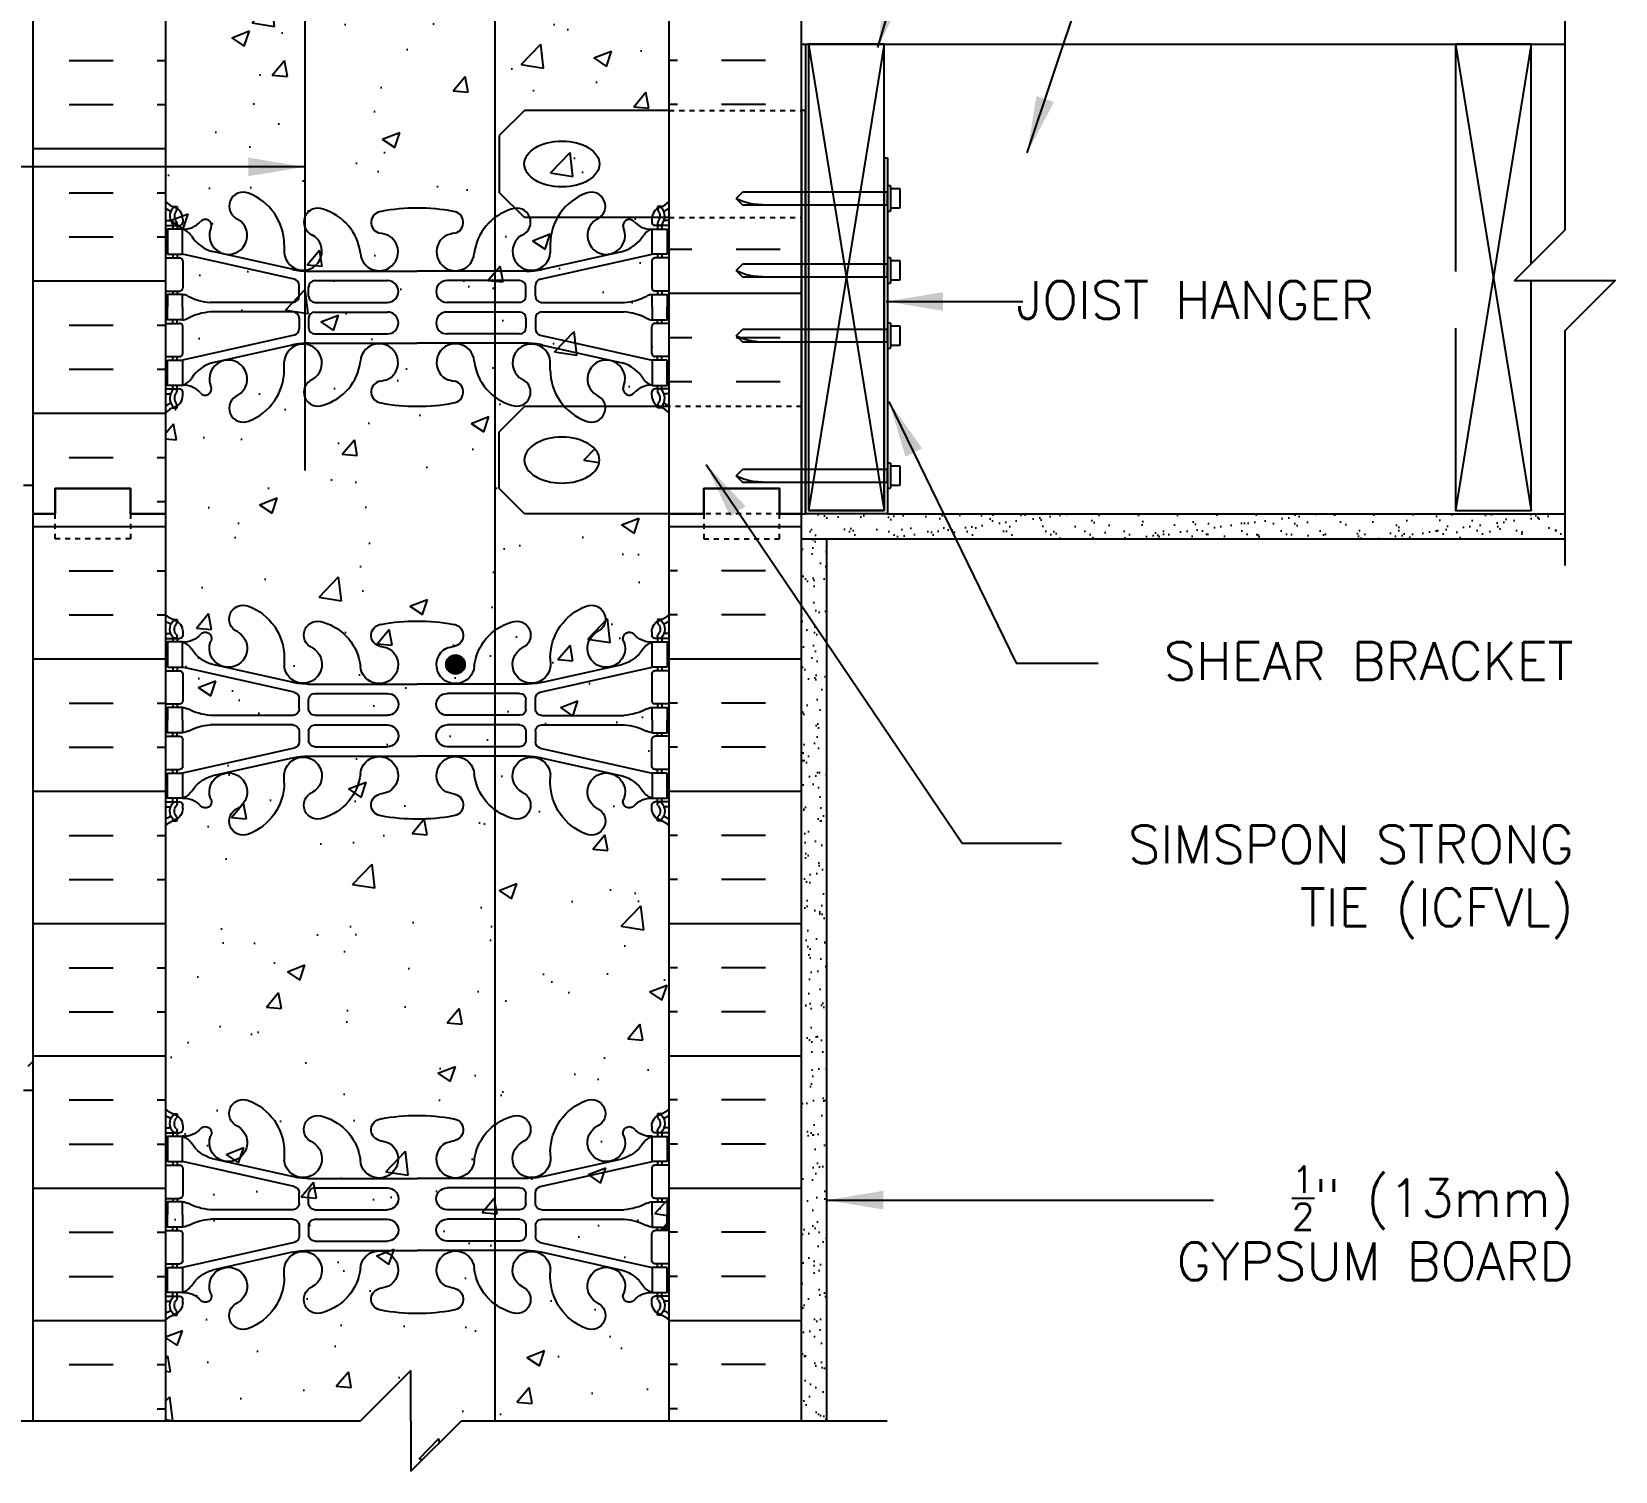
# Model space of a CAD drawing. Header units: inches. Extents: x 94.5 to 143.2, y -16.2 to 57.2.
# Drawn here: x 111.73 to 143.16, y 10.21 to 38.78 of the extents above; entities that cross this region are included whole.
import ezdxf
from ezdxf.enums import TextEntityAlignment as Align

# ---------------------------------------------------------------- set-up
doc = ezdxf.new("R2010")
doc.units = ezdxf.units.IN
doc.header["$LTSCALE"] = 0.5
doc.header["$MEASUREMENT"] = 0
doc.linetypes.add('DASHED2', pattern=[0.375, 0.25, -0.125])
doc.linetypes.add('HIDDEN2', pattern=[0.1875, 0.125, -0.0625])
for name, color, linetype in [('HATCH', 12, 'Continuous'), ('line25', 2, 'Continuous'), ('LINE3', 3, 'Continuous'), ('LINE50', 5, 'Continuous'), ('LINE9', 9, 'Continuous'), ('TEXT', 4, 'Continuous'), ('Web_Edge', 9, 'Continuous')]:
    doc.layers.add(name, color=color, linetype=linetype)
doc.styles.add('DIM', font='romans.shx', dxfattribs={"width": 0.7})
doc.styles.add('ROMANS', font='romans.shx', dxfattribs={"height": 1.125})
doc.dimstyles.new('ext_12', dxfattribs={"dimscale": 12, "dimtxt": 0.09375, "dimasz": 0.09375, "dimexe": 0.09375, "dimexo": 0.0625, "dimgap": 0.0625, "dimtad": 1, "dimdec": 1, "dimzin": 3, "dimdsep": 46, "dimlunit": 4, "dimtxsty": 'DIM', "dimcen": 0.09, "dimdle": 0.09375, "dimclrt": 4, "dimadec": 0, "dimazin": 0, "dimtfac": 1, "dimtdec": 1, "dimtmove": 2, "dimatfit": 3, "dimfxl": 0, "dimfrac": 2, "dimtolj": 1, "dimtzin": 0, "dimarcsym": 0})
pattern_1 = [(50, (-0.7417, 9.248), (3.5863, -0.31376), [0.375, -4.125]), (355, (-0.7417, 9.248), (-0.69376, 3.76096), [0.3, -3.3]), (100.4514, (-0.443, 9.222), (2.89255, 3.4472), [0.3187, -3.50571]), (46.184, (-0.7417, 10.248), (5.3362, -0.8276), [0.5625, -6.1875]), (96.6356, (-0.297, 10.179), (4.67331, 4.8706), [0.47805, -5.25856]), (351.184, (-0.7417, 10.248), (4.6733, 4.8706), [0.45, -4.95]), (21, (-0.2417, 9.998), (2.984535, -2.013094), [0.375, -4.125]), (326, (-0.2417, 9.998), (1.21658, 3.62575), [0.3, -3.3]), (71.4514, (0.007, 9.8303), (4.20111, 1.61265), [0.3187, -3.50571]), (37.5, (-0.7417, 9.248), (0.060799, 1.664469), [0, -3.26, 0, -3.35, 0, -3.3125]), (7.5, (-0.7417, 9.248), (1.315348, 1.972059), [0, -1.91, 0, -3.185, 0, -1.2625]), (327.5, (-1.8567, 9.248), (2.669112, -0.112774), [0, -1.25, 0, -3.9, 0, -5.175]), (317.5, (-2.3567, 9.248), (2.91593, 0.500525), [0, -1.625, 0, -2.59, 0, -3.675])]
pattern_2 = [(37.5, (69.70558, 9.959), (-0.0157483, 0.481706), [0, -0.38, 0, -0.425, 0, -0.40625]), (7.5, (69.7056, 9.959), (0.442444, 0.7055365), [0, -0.205, 0, -0.3425, 0, -0.13125]), (327.5, (69.39808, 9.959), (0.7785355, 0.0014148), [0, -0.125, 0, -0.45, 0, -0.5875]), (317.5, (69.3981, 9.959), (0.7515317, 0.219419), [0, -0.0625, 0, -0.295, 0, -0.3375])]

# ---------------------------------------------------------------- blocks, each defined once
blk = doc.blocks.new('10 web')
at = {"layer": 'Web_Edge'}
for p, q in [((-5, 6.624), (-4.922, 6.624)), ((-4.854, 6.903), (-4.764, 6.903)), ((-4.764, 6.903), (-4.764, 6.861)), ((-4.654, 6.654), (-4.654, 6.586)), ((4.654, 6.654), (4.654, 6.586)), ((4.854, 6.903), (4.764, 6.903)), ((4.764, 6.903), (4.764, 6.861)), ((5, 6.624), (4.922, 6.624)), ((-5, 6.524), (-4.717, 6.524)), ((-4.854, 6.524), (-4.854, 6.454)), ((-4.764, 6.524), (-4.764, 6.454)), ((-4.102, 6.458), (-4.09, 6.479)), ((4.102, 6.458), (4.09, 6.479)), ((5, 6.524), (4.716, 6.524)), ((4.764, 6.524), (4.764, 6.454)), ((4.854, 6.524), (4.854, 6.454)), ((-2.485, 5.655), (-4.066, 6.008)), ((-2.64, 6.147), (-2.641, 5.983)), ((2.485, 5.655), (4.066, 6.008)), ((2.64, 6.147), (2.641, 5.983)), ((-5, 5.884), (-4.717, 5.884)), ((-4.854, 5.954), (-4.854, 5.884)), ((-4.764, 5.954), (-4.764, 5.884)), ((-2.441, 5.457), (-4.659, 5.954)), ((-4.654, 5.821), (-4.654, 5.286)), ((2.441, 5.457), (4.659, 5.954)), ((4.654, 5.821), (4.654, 5.286)), ((5, 5.884), (4.716, 5.884)), ((4.764, 5.954), (4.764, 5.884)), ((4.854, 5.954), (4.854, 5.884)), ((-2.158, 5.619), (0, 5.619)), ((-2.031, 5.433), (-0.592, 5.433)), ((2.158, 5.619), (0, 5.619)), ((2.031, 5.433), (0.592, 5.433)), ((-5, 5.224), (-4.717, 5.224)), ((-4.854, 5.224), (-4.854, 5.154)), ((-4.764, 5.224), (-4.764, 5.154)), ((-2.344, 5.123), (-2.344, 5.335)), ((-2.156, 5.124), (-2.156, 5.308)), ((2.156, 5.124), (2.156, 5.308)), ((2.344, 5.123), (2.344, 5.335)), ((5, 5.224), (4.716, 5.224)), ((4.764, 5.224), (4.764, 5.154)), ((4.854, 5.224), (4.854, 5.154)), ((-2.469, 4.998), (-4.106, 4.998)), ((-2.469, 4.81), (-4.106, 4.81)), ((-2.031, 4.999), (-0.592, 4.999)), ((-2.031, 4.809), (-0.592, 4.809)), ((2.031, 4.999), (0.592, 4.999)), ((2.031, 4.809), (0.592, 4.809)), ((2.469, 4.998), (4.106, 4.998)), ((2.469, 4.81), (4.106, 4.81)), ((-5, 4.584), (-4.717, 4.584)), ((-4.854, 4.584), (-4.854, 4.654)), ((-4.764, 4.584), (-4.764, 4.654)), ((-4.654, 3.986), (-4.654, 4.521)), ((-2.344, 4.685), (-2.344, 4.472)), ((-2.156, 4.684), (-2.156, 4.5)), ((2.156, 4.684), (2.156, 4.5)), ((2.344, 4.685), (2.344, 4.472)), ((4.654, 3.986), (4.654, 4.521)), ((5, 4.584), (4.716, 4.584)), ((4.764, 4.584), (4.764, 4.654)), ((4.854, 4.584), (4.854, 4.654)), ((-2.441, 4.35), (-4.659, 3.854)), ((-2.485, 4.152), (-4.066, 3.799)), ((-2.158, 4.188), (0, 4.188)), ((-2.031, 4.375), (-0.592, 4.375)), ((2.158, 4.188), (0, 4.188)), ((2.031, 4.375), (0.592, 4.375)), ((2.441, 4.35), (4.659, 3.854)), ((2.485, 4.152), (4.066, 3.799)), ((-5, 3.924), (-4.717, 3.924)), ((-4.854, 3.854), (-4.854, 3.924)), ((-4.764, 3.854), (-4.764, 3.924)), ((-2.64, 3.66), (-2.641, 3.825)), ((2.64, 3.66), (2.641, 3.825)), ((5, 3.924), (4.716, 3.924)), ((4.764, 3.854), (4.764, 3.924)), ((4.854, 3.854), (4.854, 3.924)), ((-5, 3.284), (-4.717, 3.284)), ((-5, 3.184), (-4.922, 3.184)), ((-4.854, 3.284), (-4.854, 3.354)), ((-4.764, 3.284), (-4.764, 3.354)), ((-4.654, 3.154), (-4.654, 3.221)), ((-4.102, 3.35), (-4.09, 3.328)), ((4.102, 3.35), (4.09, 3.328)), ((4.654, 3.154), (4.654, 3.221)), ((5, 3.284), (4.716, 3.284)), ((4.764, 3.284), (4.764, 3.354)), ((4.854, 3.284), (4.854, 3.354)), ((5, 3.184), (4.922, 3.184)), ((-4.854, 2.905), (-4.764, 2.905)), ((-4.764, 2.905), (-4.764, 2.947)), ((4.764, 2.905), (4.764, 2.947)), ((4.854, 2.905), (4.764, 2.905)), ((-4.854, -2.905), (-4.764, -2.905)), ((-4.764, -2.905), (-4.764, -2.947)), ((4.854, -2.905), (4.764, -2.905)), ((4.764, -2.905), (4.764, -2.947)), ((-5, -3.184), (-4.922, -3.184)), ((-5, -3.284), (-4.717, -3.284)), ((-4.854, -3.284), (-4.854, -3.354)), ((-4.764, -3.284), (-4.764, -3.354)), ((-4.654, -3.154), (-4.654, -3.221)), ((-4.102, -3.35), (-4.09, -3.328)), ((4.102, -3.35), (4.09, -3.328)), ((4.654, -3.154), (4.654, -3.221)), ((5, -3.284), (4.716, -3.284)), ((4.764, -3.284), (4.764, -3.354)), ((4.854, -3.284), (4.854, -3.354)), ((5, -3.184), (4.922, -3.184)), ((-2.64, -3.66), (-2.641, -3.825)), ((2.64, -3.66), (2.641, -3.825)), ((-5, -3.924), (-4.717, -3.924)), ((-4.854, -3.854), (-4.854, -3.924)), ((-4.764, -3.854), (-4.764, -3.924)), ((-2.441, -4.35), (-4.659, -3.854)), ((-4.654, -3.986), (-4.654, -4.521)), ((-2.485, -4.152), (-4.066, -3.799)), ((2.441, -4.35), (4.659, -3.854)), ((2.485, -4.152), (4.066, -3.799)), ((4.654, -3.986), (4.654, -4.521)), ((5, -3.924), (4.716, -3.924)), ((4.764, -3.854), (4.764, -3.924)), ((4.854, -3.854), (4.854, -3.924)), ((-2.158, -4.188), (0, -4.188)), ((-2.031, -4.375), (-0.592, -4.375)), ((2.158, -4.188), (0, -4.188)), ((2.031, -4.375), (0.592, -4.375)), ((-5, -4.584), (-4.717, -4.584)), ((-4.854, -4.584), (-4.854, -4.654)), ((-4.764, -4.584), (-4.764, -4.654)), ((-2.344, -4.685), (-2.344, -4.472)), ((-2.156, -4.684), (-2.156, -4.5)), ((2.156, -4.684), (2.156, -4.5)), ((2.344, -4.685), (2.344, -4.472)), ((5, -4.584), (4.716, -4.584)), ((4.764, -4.584), (4.764, -4.654)), ((4.854, -4.584), (4.854, -4.654)), ((-2.469, -4.81), (-4.106, -4.81)), ((-2.469, -4.998), (-4.106, -4.998)), ((-2.031, -4.809), (-0.592, -4.809)), ((-2.031, -4.999), (-0.592, -4.999)), ((2.031, -4.809), (0.592, -4.809)), ((2.031, -4.999), (0.592, -4.999)), ((2.469, -4.81), (4.106, -4.81)), ((2.469, -4.998), (4.106, -4.998)), ((-5, -5.224), (-4.717, -5.224)), ((-4.854, -5.224), (-4.854, -5.154)), ((-4.764, -5.224), (-4.764, -5.154)), ((-4.654, -5.821), (-4.654, -5.286)), ((-2.344, -5.123), (-2.344, -5.335)), ((-2.156, -5.124), (-2.156, -5.308)), ((2.156, -5.124), (2.156, -5.308)), ((2.344, -5.123), (2.344, -5.335)), ((4.654, -5.821), (4.654, -5.286)), ((5, -5.224), (4.716, -5.224)), ((4.764, -5.224), (4.764, -5.154)), ((4.854, -5.224), (4.854, -5.154)), ((-2.441, -5.457), (-4.659, -5.954)), ((-2.485, -5.655), (-4.066, -6.008)), ((-2.158, -5.619), (0, -5.619)), ((-2.031, -5.433), (-0.592, -5.433)), ((2.158, -5.619), (0, -5.619)), ((2.031, -5.433), (0.592, -5.433)), ((2.441, -5.457), (4.659, -5.954)), ((2.485, -5.655), (4.066, -6.008)), ((-5, -5.884), (-4.717, -5.884)), ((-4.854, -5.954), (-4.854, -5.884)), ((-4.764, -5.954), (-4.764, -5.884)), ((5, -5.884), (4.716, -5.884)), ((4.764, -5.954), (4.764, -5.884)), ((4.854, -5.954), (4.854, -5.884)), ((-2.64, -6.147), (-2.641, -5.983)), ((2.64, -6.147), (2.641, -5.983)), ((-5, -6.524), (-4.717, -6.524)), ((-4.854, -6.524), (-4.854, -6.454)), ((-4.764, -6.524), (-4.764, -6.454)), ((-4.654, -6.654), (-4.654, -6.586)), ((-4.102, -6.458), (-4.09, -6.479)), ((4.102, -6.458), (4.09, -6.479)), ((4.654, -6.654), (4.654, -6.586)), ((5, -6.524), (4.716, -6.524)), ((4.764, -6.524), (4.764, -6.454)), ((4.854, -6.524), (4.854, -6.454)), ((-5, -6.624), (-4.922, -6.624)), ((-4.854, -6.903), (-4.764, -6.903)), ((-4.764, -6.903), (-4.764, -6.861)), ((4.764, -6.903), (4.764, -6.861)), ((4.854, -6.903), (4.764, -6.903)), ((5, -6.624), (4.922, -6.624))]:
    blk.add_line(p, q, dxfattribs=at)
for points in [[(-4.959, 5.954), (-4.659, 5.954), (-4.659, 6.454), (-4.959, 6.454)], [(4.959, 5.954), (4.659, 5.954), (4.659, 6.454), (4.959, 6.454)], [(-4.959, 3.854), (-4.659, 3.854), (-4.659, 3.354), (-4.959, 3.354)], [(4.959, 3.854), (4.659, 3.854), (4.659, 3.354), (4.959, 3.354)], [(-4.959, -3.854), (-4.659, -3.854), (-4.659, -3.354), (-4.959, -3.354)], [(4.959, -3.854), (4.659, -3.854), (4.659, -3.354), (4.959, -3.354)], [(-4.959, -5.954), (-4.659, -5.954), (-4.659, -6.454), (-4.959, -6.454)], [(4.959, -5.954), (4.659, -5.954), (4.659, -6.454), (4.959, -6.454)]]:
    blk.add_lwpolyline(points, close=True, dxfattribs=at)
for points in [[(-4.659, 4.904), (-4.659, 5.154), (-4.959, 5.154), (-4.959, 4.904)], [(4.659, 4.904), (4.659, 5.154), (4.959, 5.154), (4.959, 4.904)], [(-4.659, 4.904), (-4.659, 4.654), (-4.959, 4.654), (-4.959, 4.904)], [(4.659, 4.904), (4.659, 4.654), (4.959, 4.654), (4.959, 4.904)], [(-4.659, -4.904), (-4.659, -4.654), (-4.959, -4.654), (-4.959, -4.904)], [(4.659, -4.904), (4.659, -4.654), (4.959, -4.654), (4.959, -4.904)], [(-4.659, -4.904), (-4.659, -5.154), (-4.959, -5.154), (-4.959, -4.904)], [(4.659, -4.904), (4.659, -5.154), (4.959, -5.154), (4.959, -4.904)]]:
    blk.add_lwpolyline(points, dxfattribs=at)
for centre, radius, start, end in [((-4.654, 7.361), 0.5, 226.2122, 250.5288), ((-3.456, 6.908), 0.277, 67.32, 247.32), ((-3.732, 6.141), 1.092, 0.3332, 69.4825), ((3.732, 6.141), 1.092, 110.5175, 179.6668), ((3.456, 6.908), 0.277, 292.68, 112.68), ((4.654, 7.361), 0.5, 289.4712, 313.7891), ((-4.654, 7.361), 0.6, 234.7832, 245.0748), ((-4.922, 6.643), 0.0196, 269.4032, 15.4901), ((-4.66, 6.708), 0.25, 140.1145, 222.4609), ((-4.916, 6.798), 0.021, 343.464, 63.9957), ((-4.818, 6.839), 0.045, 321.448, 139.1879), ((-4.812, 6.57), 0.045, 222.4609, 42.4609), ((-4.904, 6.654), 0.25, 0, 70.5288), ((-4.66, 6.708), 0.16, 140.0001, 222.4609), ((-4.634, 6.894), 0.441, 266.7976, 318.9873), ((-4.207, 6.523), 0.125, 339.6243, 138.9873), ((-3.75, 6.327), 0.375, 159.6243, 60.0685), ((-1.973, 6.591), 0.277, 67.32, 247.32), ((-2.157, 5.854), 1.034, 6.6669, 73.6635), ((-0.694, 6.586), 0.22, 95.1835, 255.7396), ((-0.017, 3.092), 3.777, 89.7394, 100.6275), ((0.017, 3.092), 3.777, 79.3725, 90.2606), ((0.694, 6.586), 0.22, 284.2604, 84.8165), ((2.157, 5.854), 1.034, 106.3365, 173.3331), ((1.973, 6.591), 0.277, 292.68, 112.68), ((3.75, 6.327), 0.375, 119.9315, 20.3757), ((4.207, 6.523), 0.125, 41.0127, 200.3757), ((4.634, 6.894), 0.441, 221.0127, 273.2024), ((4.904, 6.654), 0.25, 109.4712, 180), ((4.812, 6.57), 0.045, 137.5391, 317.5391), ((4.818, 6.839), 0.045, 40.8121, 218.552), ((4.66, 6.708), 0.16, 317.5391, 39.9999), ((4.66, 6.708), 0.25, 317.5391, 39.8855), ((4.916, 6.798), 0.021, 116.0043, 196.536), ((4.922, 6.643), 0.0196, 164.5099, 270.5968), ((4.654, 7.361), 0.6, 294.9252, 305.2168), ((-4.717, 6.586), 0.0625, 270, 0), ((-4.781, 6.111), 0.364, 34.9775, 70.3387), ((-3.858, 6.722), 0.743, 212.7919, 253.8107), ((-2.267, 6.01), 0.375, 184.2448, 60.0685), ((-0.756, 6.002), 0.375, 184.2448, 60.0685), ((-0.863, 5.546), 0.834, 69.3729, 82.1063), ((0.756, 6.002), 0.375, 119.9315, 355.7552), ((0.863, 5.546), 0.834, 97.8937, 110.6271), ((2.267, 6.01), 0.375, 119.9315, 355.7552), ((3.858, 6.722), 0.743, 286.1893, 327.2081), ((4.781, 6.111), 0.364, 109.6613, 145.0225), ((4.716, 6.586), 0.0625, 180, 270), ((-4.717, 5.821), 0.0625, 0, 90), ((4.716, 5.821), 0.0625, 90, 180), ((-2.158, 7.119), 1.5, 257.4135, 270), ((-2.469, 5.335), 0.125, 0, 77.3767), ((-2.031, 5.308), 0.125, 90, 180), ((-0.592, 5.216), 0.217, 270, 90), ((0.592, 5.216), 0.217, 90, 270), ((2.031, 5.308), 0.125, 0, 90), ((2.158, 7.119), 1.5, 270, 282.5865), ((2.469, 5.335), 0.125, 102.6233, 180), ((-4.717, 5.286), 0.0625, 270, 0), ((-4.663, 4.935), 0.219, 60.4937, 88.92), ((-4.018, 6.165), 1.17, 242.6365, 265.6505), ((-2.469, 5.123), 0.125, 270, 0), ((-2.031, 5.124), 0.125, 180, 270), ((2.031, 5.124), 0.125, 270, 360), ((2.469, 5.123), 0.125, 180, 270), ((4.018, 6.165), 1.17, 274.3495, 297.3635), ((4.663, 4.935), 0.219, 91.08, 119.5063), ((4.716, 5.286), 0.0625, 180, 270), ((-4.018, 3.643), 1.17, 94.3495, 117.3635), ((-2.469, 4.685), 0.125, 0, 90), ((-2.031, 4.684), 0.125, 90, 180), ((-0.592, 4.592), 0.217, 270, 90), ((0.592, 4.592), 0.217, 90, 270), ((2.031, 4.684), 0.125, 0, 90), ((2.469, 4.685), 0.125, 90, 180), ((4.018, 3.643), 1.17, 62.6365, 85.6505), ((-4.717, 4.521), 0.0625, 0, 90), ((-4.663, 4.873), 0.219, 271.08, 299.5063), ((-2.469, 4.472), 0.125, 282.6233, 0), ((-2.031, 4.5), 0.125, 180, 270), ((2.031, 4.5), 0.125, 270, 0), ((2.469, 4.472), 0.125, 180, 257.3767), ((4.663, 4.873), 0.219, 240.4937, 268.92), ((4.716, 4.521), 0.0625, 90, 180), ((-2.267, 3.797), 0.375, 299.9315, 175.7552), ((-2.158, 2.688), 1.5, 90, 102.5865), ((-0.756, 3.806), 0.375, 299.9315, 175.7552), ((0.756, 3.806), 0.375, 4.2448, 240.0685), ((2.267, 3.797), 0.375, 4.2448, 240.0685), ((2.158, 2.688), 1.5, 77.4135, 90), ((-4.717, 3.986), 0.0625, 270, 0), ((-3.858, 3.085), 0.743, 106.1893, 147.2081), ((-3.75, 3.48), 0.375, 299.9315, 200.3757), ((-2.157, 3.954), 1.034, 286.3365, 353.3331), ((2.157, 3.954), 1.034, 186.6669, 253.6635), ((3.75, 3.48), 0.375, 339.6243, 240.0685), ((3.858, 3.085), 0.743, 32.7919, 73.8107), ((4.716, 3.986), 0.0625, 180, 270), ((-4.781, 3.696), 0.364, 289.6613, 325.0225), ((-3.732, 3.667), 1.092, 290.5175, 359.6668), ((-1.973, 3.217), 0.277, 112.68, 292.68), ((-0.863, 4.262), 0.834, 277.8937, 290.6271), ((0.863, 4.262), 0.834, 249.3729, 262.1063), ((1.973, 3.217), 0.277, 247.32, 67.32), ((3.732, 3.667), 1.092, 180.3332, 249.4825), ((4.781, 3.696), 0.364, 214.9775, 250.3387), ((-4.922, 3.164), 0.0196, 344.5099, 90.5968), ((-4.66, 3.099), 0.25, 137.5391, 219.8855), ((-4.812, 3.238), 0.045, 317.5391, 137.5391), ((-4.904, 3.154), 0.25, 289.4712, 360), ((-4.66, 3.099), 0.16, 137.5391, 219.9999), ((-4.717, 3.221), 0.0625, 360, 90), ((-4.634, 2.913), 0.441, 41.0127, 93.2024), ((-4.207, 3.285), 0.125, 221.0127, 20.3757), ((-3.456, 2.9), 0.277, 112.68, 292.68), ((-0.694, 3.222), 0.22, 104.2604, 264.8165), ((0.694, 3.222), 0.22, 275.1835, 75.7396), ((3.456, 2.9), 0.277, 247.32, 67.32), ((4.207, 3.285), 0.125, 159.6243, 318.9873), ((4.634, 2.913), 0.441, 86.7976, 138.9873), ((4.716, 3.221), 0.0625, 90, 180), ((4.904, 3.154), 0.25, 180, 250.5288), ((4.812, 3.238), 0.045, 42.4609, 222.4609), ((4.66, 3.099), 0.16, 320.0001, 42.4609), ((4.66, 3.099), 0.25, 320.1145, 42.4609), ((4.922, 3.164), 0.0196, 89.4032, 195.4901), ((-4.654, 2.447), 0.6, 114.9252, 125.2158), ((-4.654, 2.447), 0.5, 109.4712, 133.7878), ((-4.916, 3.01), 0.021, 296.0043, 16.536), ((-4.818, 2.968), 0.045, 220.8121, 38.552), ((-0.017, 6.716), 3.777, 259.3725, 270.2606), ((0.017, 6.716), 3.777, 269.7394, 280.6275), ((4.818, 2.968), 0.045, 141.448, 319.1879), ((4.654, 2.447), 0.5, 46.2109, 70.5288), ((4.916, 3.01), 0.021, 163.464, 243.9957), ((4.654, 2.447), 0.6, 54.7832, 65.0748), ((-4.654, -2.447), 0.5, 226.2122, 250.5288), ((-3.456, -2.9), 0.277, 67.32, 247.32), ((-3.732, -3.667), 1.092, 0.3332, 69.4825), ((3.732, -3.667), 1.092, 110.5175, 179.6668), ((3.456, -2.9), 0.277, 292.68, 112.68), ((4.654, -2.447), 0.5, 289.4712, 313.7891), ((-4.654, -2.447), 0.6, 234.7842, 245.0748), ((-4.66, -3.099), 0.25, 140.1145, 222.4609), ((-4.916, -3.01), 0.021, 343.464, 63.9957), ((-4.818, -2.968), 0.045, 321.448, 139.1879), ((-4.904, -3.154), 0.25, 0, 70.5288), ((-4.66, -3.099), 0.16, 140.0001, 222.4609), ((-1.973, -3.217), 0.277, 67.32, 247.32), ((-2.157, -3.954), 1.034, 6.6669, 73.6635), ((-0.694, -3.222), 0.22, 95.1835, 255.7396), ((-0.017, -6.716), 3.777, 89.7394, 100.6275), ((0.017, -6.716), 3.777, 79.3725, 90.2606), ((0.694, -3.222), 0.22, 284.2604, 84.8165), ((2.157, -3.954), 1.034, 106.3365, 173.3331), ((1.973, -3.217), 0.277, 292.68, 112.68), ((4.904, -3.154), 0.25, 109.4712, 180), ((4.818, -2.968), 0.045, 40.8121, 218.552), ((4.66, -3.099), 0.16, 317.5391, 39.9999), ((4.66, -3.099), 0.25, 317.5391, 39.8855), ((4.916, -3.01), 0.021, 116.0043, 196.536), ((4.654, -2.447), 0.6, 294.9252, 305.2168), ((-4.922, -3.164), 0.0196, 269.4032, 15.4901), ((-4.812, -3.238), 0.045, 222.4609, 42.4609), ((-4.717, -3.221), 0.0625, 270, 0), ((-4.634, -2.913), 0.441, 266.7976, 318.9873), ((-4.781, -3.696), 0.364, 34.9775, 70.3387), ((-4.207, -3.285), 0.125, 339.6243, 138.9873), ((-3.75, -3.48), 0.375, 159.6243, 60.0685), ((-0.863, -4.262), 0.834, 69.3729, 82.1063), ((0.863, -4.262), 0.834, 97.8937, 110.6271), ((3.75, -3.48), 0.375, 119.9315, 20.3757), ((4.207, -3.285), 0.125, 41.0127, 200.3757), ((4.634, -2.913), 0.441, 221.0127, 273.2024), ((4.781, -3.696), 0.364, 109.6613, 145.0225), ((4.716, -3.221), 0.0625, 180, 270), ((4.812, -3.238), 0.045, 137.5391, 317.5391), ((4.922, -3.164), 0.0196, 164.5099, 270.5968), ((-3.858, -3.085), 0.743, 212.7919, 253.8107), ((-2.267, -3.797), 0.375, 184.2448, 60.0685), ((-0.756, -3.806), 0.375, 184.2448, 60.0685), ((0.756, -3.806), 0.375, 119.9315, 355.7552), ((2.267, -3.797), 0.375, 119.9315, 355.7552), ((3.858, -3.085), 0.743, 286.1893, 327.2081), ((-4.717, -3.986), 0.0625, 0, 90), ((4.716, -3.986), 0.0625, 90, 180), ((-2.158, -2.688), 1.5, 257.4135, 270), ((-2.469, -4.472), 0.125, 0, 77.3767), ((-2.031, -4.5), 0.125, 90, 180), ((-0.592, -4.592), 0.217, 270, 90), ((0.592, -4.592), 0.217, 90, 270), ((2.031, -4.5), 0.125, 0, 90), ((2.158, -2.688), 1.5, 270, 282.5865), ((2.469, -4.472), 0.125, 102.6233, 180), ((-4.717, -4.521), 0.0625, 270, 0), ((-4.663, -4.873), 0.219, 60.4937, 88.92), ((-4.018, -3.643), 1.17, 242.6365, 265.6505), ((-2.469, -4.685), 0.125, 270, 0), ((-2.031, -4.684), 0.125, 180, 270), ((2.031, -4.684), 0.125, 270, 360), ((2.469, -4.685), 0.125, 180, 270), ((4.018, -3.643), 1.17, 274.3495, 297.3635), ((4.663, -4.873), 0.219, 91.08, 119.5063), ((4.716, -4.521), 0.0625, 180, 270), ((-4.018, -6.165), 1.17, 94.3495, 117.3635), ((-2.469, -5.123), 0.125, 0, 90), ((-2.031, -5.124), 0.125, 90, 180), ((-0.592, -5.216), 0.217, 270, 90), ((0.592, -5.216), 0.217, 90, 270), ((2.031, -5.124), 0.125, 0, 90), ((2.469, -5.123), 0.125, 90, 180), ((4.018, -6.165), 1.17, 62.6365, 85.6505), ((-4.717, -5.286), 0.0625, 0, 90), ((-4.663, -4.935), 0.219, 271.08, 299.5063), ((-2.469, -5.335), 0.125, 282.6233, 0), ((-2.031, -5.308), 0.125, 180, 270), ((2.031, -5.308), 0.125, 270, 0), ((2.469, -5.335), 0.125, 180, 257.3767), ((4.663, -4.935), 0.219, 240.4937, 268.92), ((4.716, -5.286), 0.0625, 90, 180), ((-2.267, -6.01), 0.375, 299.9315, 175.7552), ((-2.158, -7.119), 1.5, 90, 102.5865), ((-0.756, -6.002), 0.375, 299.9315, 175.7552), ((0.756, -6.002), 0.375, 4.2448, 240.0685), ((2.267, -6.01), 0.375, 4.2448, 240.0685), ((2.158, -7.119), 1.5, 77.4135, 90), ((-4.717, -5.821), 0.0625, 270, 0), ((-3.75, -6.327), 0.375, 299.9315, 200.3757), ((3.75, -6.327), 0.375, 339.6243, 240.0685), ((4.716, -5.821), 0.0625, 180, 270), ((-3.858, -6.722), 0.743, 106.1893, 147.2081), ((-3.732, -6.141), 1.092, 290.5175, 359.6668), ((-2.157, -5.854), 1.034, 286.3365, 353.3331), ((2.157, -5.854), 1.034, 186.6669, 253.6635), ((3.732, -6.141), 1.092, 180.3332, 249.4825), ((3.858, -6.722), 0.743, 32.7919, 73.8107), ((-4.66, -6.708), 0.25, 137.5391, 219.8855), ((-4.812, -6.57), 0.045, 317.5391, 137.5391), ((-4.717, -6.586), 0.0625, 360, 90), ((-4.781, -6.111), 0.364, 289.6613, 325.0225), ((-4.634, -6.894), 0.441, 41.0127, 93.2024), ((-4.207, -6.523), 0.125, 221.0127, 20.3757), ((-1.973, -6.591), 0.277, 112.68, 292.68), ((-0.694, -6.586), 0.22, 104.2604, 264.8165), ((-0.863, -5.546), 0.834, 277.8937, 290.6271), ((0.863, -5.546), 0.834, 249.3729, 262.1063), ((0.694, -6.586), 0.22, 275.1835, 75.7396), ((1.973, -6.591), 0.277, 247.32, 67.32), ((4.207, -6.523), 0.125, 159.6243, 318.9873), ((4.634, -6.894), 0.441, 86.7976, 138.9873), ((4.781, -6.111), 0.364, 214.9775, 250.3387), ((4.716, -6.586), 0.0625, 90, 180), ((4.812, -6.57), 0.045, 42.4609, 222.4609), ((4.66, -6.708), 0.25, 320.1145, 42.4609), ((-4.654, -7.361), 0.6, 114.9252, 125.2168), ((-4.654, -7.361), 0.5, 109.4712, 133.7878), ((-4.922, -6.643), 0.0196, 344.5099, 90.5968), ((-4.916, -6.798), 0.021, 296.0043, 16.536), ((-4.818, -6.839), 0.045, 220.8121, 38.552), ((-4.904, -6.654), 0.25, 289.4712, 360), ((-4.66, -6.708), 0.16, 137.5391, 219.9999), ((-3.456, -6.908), 0.277, 112.68, 292.68), ((-0.017, -3.092), 3.777, 259.3725, 270.2606), ((0.017, -3.092), 3.777, 269.7394, 280.6275), ((3.456, -6.908), 0.277, 247.32, 67.32), ((4.904, -6.654), 0.25, 180, 250.5288), ((4.818, -6.839), 0.045, 141.448, 319.1879), ((4.66, -6.708), 0.16, 320.0001, 42.4609), ((4.654, -7.361), 0.5, 46.2109, 70.5288), ((4.916, -6.798), 0.021, 163.464, 243.9957), ((4.922, -6.643), 0.0196, 89.4032, 195.4901), ((4.654, -7.361), 0.6, 54.7832, 65.0748)]:
    blk.add_arc(centre, radius, start, end, dxfattribs=at)
for points in [[(-2.156, 5.129), (-2.156, 5.303)], [(2.156, 5.129), (2.156, 5.303)], [(-2.156, 4.679), (-2.156, 4.505)], [(2.156, 4.679), (2.156, 4.505)], [(-2.156, -4.679), (-2.156, -4.505)], [(2.156, -4.679), (2.156, -4.505)], [(-2.156, -5.129), (-2.156, -5.303)], [(2.156, -5.129), (2.156, -5.303)]]:
    blk.add_open_spline(points, degree=1, dxfattribs=at)

msp = doc.modelspace()

# ---------------------------------------------------------------- hatches: boundary and pattern name
at = {"layer": 'HATCH'}
h = msp.add_hatch(dxfattribs=at)
h.set_pattern_fill('AR-CONC', color=256, scale=0.5, style=0)
h.paths.add_polyline_path([(124.382, 56.213), (120.257, 56.213), (119.257, 55.213), (119.257, 57.213), (118.257, 56.213), (114.382, 56.213), (114.382, 11.213), (118.257, 11.213), (119.257, 12.213), (119.257, 10.213), (120.257, 11.213), (124.382, 11.213), (124.382, 29.213), (121.507, 29.213), (121.007, 29.713), (121.007, 30.838), (121.507, 31.338), (124.382, 31.338), (124.382, 35.088), (121.507, 35.088), (121.007, 35.588), (121.007, 36.713), (121.507, 37.213), (124.382, 37.213)])
h = msp.add_hatch(dxfattribs=at)
h.set_pattern_fill('INSUL', color=256, scale=7, style=0)
h.set_pattern_definition([(0, (-2811.78, -367.7963), (0, 2.625), []), (0, (-2811.78, -366.9213), (0, 2.625), [0.875, -0.875]), (0, (-2811.78, -366.0463), (0, 2.625), [0.875, -0.875])])
h.paths.add_polyline_path([(111.757, 29.213), (112.194, 29.213), (112.194, 29.713), (113.694, 29.713), (113.694, 29.213), (114.382, 29.213), (114.382, 47.213), (113.694, 47.213), (113.694, 47.713), (112.194, 47.713), (112.194, 47.213), (111.757, 47.213)])
h = msp.add_hatch(dxfattribs=at)
h.set_pattern_fill('INSUL', color=256, scale=7, style=0)
h.set_pattern_definition([(180, (3050.5432, -367.7963), (0, 2.625), []), (180, (3050.5432, -366.9213), (0, 2.625), [0.875, -0.875]), (180, (3050.5432, -366.0463), (0, 2.625), [0.875, -0.875])])
h.paths.add_polyline_path([(124.382, 37.213), (127.007, 37.213), (127.007, 47.213), (126.569, 47.213), (126.569, 47.713), (125.069, 47.713), (125.069, 47.213), (124.382, 47.213)])
h = msp.add_hatch(dxfattribs=at)
h.set_pattern_fill('AR-CONC', color=256, scale=0.5, style=0)
h.set_pattern_definition(pattern_1)
edge = h.paths.add_edge_path(flags=17)
edge.add_ellipse((122.252, 36.151), major_axis=(-0.746, 0), ratio=0.610344, start_angle=0, end_angle=360)
h = msp.add_hatch(dxfattribs=at)
h.set_pattern_fill('INSUL', color=256, scale=7, style=0)
h.set_pattern_definition([(0, (69.7056, 9.959), (0, 2.625), []), (0, (69.7056, 10.834), (0, 2.625), [0.875, -0.875]), (0, (69.7056, 11.709), (0, 2.625), [0.875, -0.875])])
h.paths.add_polyline_path([(127.007, 35.088), (124.382, 35.088), (124.382, 31.338), (127.007, 31.338)])
h = msp.add_hatch(dxfattribs=at)
h.set_pattern_fill('AR-CONC', color=256, scale=0.5, style=0)
h.set_pattern_definition(pattern_1)
edge = h.paths.add_edge_path(flags=17)
edge.add_ellipse((122.252, 30.276), major_axis=(-0.746, 0), ratio=0.610344, start_angle=0, end_angle=360, ccw=False)
h = msp.add_hatch(dxfattribs=at)
h.set_pattern_fill('INSUL', color=256, scale=7, style=0)
h.set_pattern_definition([(0, (-2811.78, -385.7963), (0, 2.625), []), (0, (-2811.78, -384.9213), (0, 2.625), [0.875, -0.875]), (0, (-2811.78, -384.0463), (0, 2.625), [0.875, -0.875])])
h.paths.add_polyline_path([(111.757, 11.213), (112.194, 11.213), (112.194, 11.713), (113.694, 11.713), (113.694, 11.213), (114.382, 11.213), (114.382, 29.213), (113.694, 29.213), (113.694, 29.713), (112.194, 29.713), (112.194, 29.213), (111.757, 29.213)])
h = msp.add_hatch(dxfattribs=at)
h.set_pattern_fill('INSUL', color=256, scale=7, style=0)
h.set_pattern_definition([(180, (3050.5432, -385.7963), (0, 2.625), []), (180, (3050.5432, -384.9213), (0, 2.625), [0.875, -0.875]), (180, (3050.5432, -384.0463), (0, 2.625), [0.875, -0.875])])
h.paths.add_polyline_path([(127.007, 11.213), (126.569, 11.213), (126.569, 11.713), (125.069, 11.713), (125.069, 11.213), (124.382, 11.213), (124.382, 29.213), (125.069, 29.213), (125.069, 29.713), (126.569, 29.713), (126.569, 29.213), (127.007, 29.213)])
h = msp.add_hatch(dxfattribs=at)
h.set_pattern_fill('AR-SAND', color=256, scale=0.25, style=0)
h.set_pattern_definition(pattern_2)
h.paths.add_polyline_path([(142.157, 28.713), (142.157, 29.213), (128.712, 29.213), (127.087, 29.213), (127.007, 29.213), (127.007, 28.713)])
h = msp.add_hatch(dxfattribs=at)
h.set_pattern_fill('AR-SAND', color=256, scale=0.25, style=0)
h.set_pattern_definition(pattern_2)
h.paths.add_polyline_path([(127.507, 28.713), (127.007, 28.713), (127.007, 11.213), (127.507, 11.213)])
at = {"layer": 'LINE3'}
msp.add_hatch(color=256, dxfattribs=at).paths.add_polyline_path([(119.953, 26.219, 1), (120.328, 26.219, 1)])

# ---------------------------------------------------------------- linework, layer by layer
at = {"layer": 'HATCH'}
for p, q in [((127.149, 38.526), (128.649, 29.276)), ((128.649, 38.526), (127.149, 29.276)), ((139.986, 38.526), (141.486, 29.276)), ((141.486, 38.526), (139.986, 29.276))]:
    msp.add_line(p, q, dxfattribs=at)
at = {"layer": 'line25'}
for p, q in [((114.382, 47.213), (114.382, 29.213)), ((124.382, 23.588), (124.382, 47.213)), ((127.007, 38.526), (142.157, 38.526)), ((128.649, 36.276), (128.649, 29.276)), ((128.649, 29.276), (127.149, 29.276)), ((114.382, 29.213), (114.382, 11.213)), ((128.712, 29.213), (142.157, 29.213)), ((128.712, 29.213), (130.024, 29.213)), ((124.382, 11.213), (124.382, 23.588))]:
    msp.add_line(p, q, dxfattribs=at)
at = {"layer": 'line25', "color": 9}
for p, q in [((125.712, 35.467), (125.837, 35.592)), ((128.774, 35.717), (128.712, 35.717)), ((128.712, 35.717), (128.712, 35.217)), ((128.774, 35.717), (128.774, 35.217)), ((128.962, 35.655), (128.774, 35.655)), ((128.962, 35.28), (128.962, 35.655)), ((125.712, 35.467), (125.837, 35.342)), ((128.712, 35.217), (128.774, 35.217)), ((128.774, 35.28), (128.962, 35.28)), ((128.774, 34.288), (128.712, 34.288)), ((128.712, 34.288), (128.712, 33.788)), ((128.774, 34.288), (128.774, 33.788)), ((125.712, 34.038), (125.837, 34.163)), ((125.712, 34.038), (125.837, 33.913)), ((128.962, 34.226), (128.774, 34.226)), ((128.962, 33.851), (128.962, 34.226)), ((128.712, 33.788), (128.774, 33.788)), ((128.774, 33.851), (128.962, 33.851)), ((125.712, 32.744), (125.837, 32.869)), ((125.712, 32.744), (125.837, 32.619)), ((128.774, 32.994), (128.712, 32.994)), ((128.712, 32.994), (128.712, 32.494)), ((128.774, 32.994), (128.774, 32.494)), ((128.962, 32.932), (128.774, 32.932)), ((128.962, 32.557), (128.962, 32.932)), ((128.712, 32.494), (128.774, 32.494)), ((128.774, 32.557), (128.962, 32.557)), ((128.774, 30.216), (128.712, 30.216)), ((128.712, 30.216), (128.712, 29.716)), ((128.774, 30.216), (128.774, 29.716)), ((125.712, 29.966), (125.837, 30.091)), ((125.712, 29.966), (125.837, 29.841)), ((128.962, 30.153), (128.774, 30.153)), ((128.962, 29.778), (128.962, 30.153)), ((128.712, 29.716), (128.774, 29.716)), ((128.774, 29.778), (128.962, 29.778))]:
    msp.add_line(p, q, dxfattribs=at)
at = {"layer": 'line25'}
msp.add_lwpolyline([(127.149, 29.276), (128.649, 29.276), (128.649, 38.526), (127.149, 38.526)], close=True, dxfattribs=at)
for points in [[(141.486, 34.167), (141.486, 38.526), (139.986, 38.526), (139.986, 34.016)], [(139.986, 32.891), (139.986, 29.276), (141.486, 29.276), (141.486, 33.838)]]:
    msp.add_lwpolyline(points, dxfattribs=at)
at = {"layer": 'line25', "color": 9}
for points in [[(125.837, 35.342), (128.712, 35.342), (128.712, 35.592), (125.837, 35.592)], [(125.837, 33.913), (128.712, 33.913), (128.712, 34.163), (125.837, 34.163)], [(125.837, 32.619), (128.712, 32.619), (128.712, 32.869), (125.837, 32.869)], [(125.837, 29.841), (128.712, 29.841), (128.712, 30.091), (125.837, 30.091)]]:
    msp.add_lwpolyline(points, dxfattribs=at)
for points in [[(125.712, 35.467), (125.91, 35.39), (126.28, 35.342)], [(125.712, 34.038), (125.91, 33.961), (126.28, 33.913)], [(125.712, 32.744), (125.91, 32.667), (126.28, 32.619)], [(125.712, 29.966), (125.91, 29.888), (126.28, 29.841)]]:
    msp.add_spline(points, degree=3, dxfattribs=at)
at = {"layer": 'LINE3'}
msp.add_line((117.152, 56.213), (117.152, 30.069), dxfattribs=at)
msp.add_lwpolyline([(120.922, 45.761), (120.922, 37.213), (120.922, 35.088), (120.922, 11.213)], dxfattribs=at)
msp.add_circle((120.14, 26.219), 0.188, dxfattribs=at)
at = {"layer": 'LINE50'}
for p, q in [((111.757, 29.213), (111.757, 47.213)), ((127.007, 29.213), (127.007, 47.213)), ((111.757, 11.213), (111.757, 29.213)), ((127.007, 11.213), (127.007, 29.213))]:
    msp.add_line(p, q, dxfattribs=at)
for points in [[(114.382, 29.213), (113.694, 29.213), (113.694, 29.713), (112.194, 29.713), (112.194, 29.213), (111.757, 29.213)], [(111.757, 29.213), (112.194, 29.213), (112.194, 29.713), (113.694, 29.713), (113.694, 29.213), (114.382, 29.213)], [(124.382, 29.213), (125.069, 29.213), (125.069, 29.713), (126.569, 29.713), (126.569, 29.213), (127.007, 29.213)], [(127.007, 29.213), (126.569, 29.213), (126.569, 29.713), (125.069, 29.713), (125.069, 29.213), (124.382, 29.213)]]:
    msp.add_lwpolyline(points, dxfattribs=at)
at = {"layer": 'LINE9'}
for p, q in [((127.087, 38.526), (127.087, 29.213)), ((121.507, 37.213), (121.007, 36.713)), ((124.382, 37.213), (121.507, 37.213)), ((128.649, 36.276), (128.712, 36.276)), ((128.712, 36.276), (128.712, 29.213)), ((121.507, 35.088), (121.007, 35.588)), ((124.382, 35.088), (121.507, 35.088)), ((121.507, 31.338), (121.007, 30.838)), ((124.382, 31.338), (121.507, 31.338)), ((111.757, 29.772), (111.569, 29.772)), ((121.507, 29.213), (121.007, 29.713)), ((124.382, 29.213), (121.507, 29.213)), ((128.712, 29.213), (127.087, 29.213)), ((127.007, 28.713), (142.157, 28.713)), ((127.507, 11.213), (127.507, 28.713)), ((111.569, 17.772), (111.757, 17.772)), ((119.257, 12.213), (118.257, 11.213)), ((119.257, 11.213), (119.257, 12.213)), ((109.439, 11.213), (118.257, 11.213)), ((119.257, 10.213), (120.257, 11.213)), ((119.257, 11.213), (119.257, 10.213)), ((120.257, 11.213), (128.708, 11.213))]:
    msp.add_line(p, q, dxfattribs=at)
at = {"layer": 'LINE9', "linetype": 'HIDDEN2'}
for p, q in [((124.382, 37.213), (127.007, 37.213)), ((124.382, 35.088), (127.007, 35.088)), ((127.007, 31.338), (124.382, 31.338)), ((127.007, 29.213), (124.382, 29.213))]:
    msp.add_line(p, q, dxfattribs=at)
at = {"layer": 'LINE9', "linetype": 'DASHED2'}
msp.add_line((111.663, 18.254), (111.757, 18.348), dxfattribs=at)
at = {"layer": 'LINE9'}
for points in [[(142.157, 39.963), (142.157, 37.596)], [(142.157, 38.526), (142.157, 34.838), (141.157, 33.838), (143.157, 33.838), (142.157, 32.838), (142.157, 28.184)], [(121.007, 36.713), (121.007, 35.588)], [(121.007, 29.713), (121.007, 30.838)]]:
    msp.add_lwpolyline(points, dxfattribs=at)
msp.add_lwpolyline([(127.007, 29.213), (127.087, 29.213), (127.087, 37.213), (127.007, 37.213)], close=True, dxfattribs=at)
at = {"layer": 'LINE9', "linetype": 'DASHED2', "ltscale": 0.15}
for points in [[(113.694, 29.213), (113.694, 29.213), (113.694, 28.713), (112.194, 28.713), (112.194, 29.213), (112.194, 29.213)], [(125.069, 29.213), (125.069, 29.213), (125.069, 28.713), (126.569, 28.713), (126.569, 29.213), (126.569, 29.213)]]:
    msp.add_lwpolyline(points, dxfattribs=at)
at = {"layer": 'LINE9'}
msp.add_ellipse((122.252, 36.151), major_axis=(-0.746, 0), ratio=0.610344, dxfattribs=at)
at = {"layer": 'LINE9', "extrusion": (0, 0, -1)}
msp.add_ellipse((122.252, 30.276), major_axis=(-0.746, 0), ratio=0.610344, dxfattribs=at)
at = {"layer": 'Web_Edge', "color": 8}
for p, q in [((114.528, 35.308), (114.618, 35.308)), ((114.618, 35.308), (114.618, 35.266)), ((124.236, 35.308), (124.146, 35.308)), ((124.146, 35.308), (124.146, 35.266)), ((114.382, 35.029), (114.459, 35.029)), ((114.382, 34.929), (114.665, 34.929)), ((114.528, 34.929), (114.528, 34.859)), ((114.618, 34.929), (114.618, 34.859)), ((114.728, 35.059), (114.728, 34.992)), ((124.036, 35.059), (124.036, 34.992)), ((124.382, 34.929), (124.098, 34.929)), ((124.146, 34.929), (124.146, 34.859)), ((124.236, 34.929), (124.236, 34.859)), ((124.382, 35.029), (124.304, 35.029)), ((115.28, 34.863), (115.292, 34.885)), ((123.483, 34.863), (123.471, 34.885)), ((114.382, 34.289), (114.665, 34.289)), ((114.528, 34.359), (114.528, 34.289)), ((114.618, 34.359), (114.618, 34.289)), ((116.94, 33.863), (114.723, 34.359)), ((116.897, 34.061), (115.316, 34.414)), ((116.741, 34.553), (116.741, 34.388)), ((121.823, 33.863), (124.041, 34.359)), ((121.866, 34.061), (123.447, 34.414)), ((122.022, 34.553), (122.022, 34.388)), ((124.382, 34.289), (124.098, 34.289)), ((124.146, 34.359), (124.146, 34.289)), ((124.236, 34.359), (124.236, 34.289)), ((114.728, 34.227), (114.728, 33.692)), ((117.224, 34.025), (119.382, 34.025)), ((121.54, 34.025), (119.382, 34.025)), ((124.036, 34.227), (124.036, 33.692)), ((114.382, 33.629), (114.665, 33.629)), ((114.528, 33.629), (114.528, 33.559)), ((114.618, 33.629), (114.618, 33.559)), ((117.038, 33.528), (117.038, 33.741)), ((117.225, 33.529), (117.225, 33.713)), ((117.35, 33.838), (118.79, 33.838)), ((121.413, 33.838), (119.973, 33.838)), ((121.538, 33.529), (121.538, 33.713)), ((121.725, 33.528), (121.725, 33.741)), ((124.382, 33.629), (124.098, 33.629)), ((124.146, 33.629), (124.146, 33.559)), ((124.236, 33.629), (124.236, 33.559)), ((116.913, 33.403), (115.275, 33.403)), ((117.35, 33.404), (118.79, 33.404)), ((121.413, 33.404), (119.973, 33.404)), ((121.85, 33.403), (123.488, 33.403)), ((114.528, 32.989), (114.528, 33.059)), ((114.618, 32.989), (114.618, 33.059)), ((116.913, 33.215), (115.275, 33.215)), ((117.038, 33.09), (117.038, 32.878)), ((117.225, 33.089), (117.225, 32.905)), ((117.35, 33.214), (118.79, 33.214)), ((121.413, 33.214), (119.973, 33.214)), ((121.538, 33.089), (121.538, 32.905)), ((121.725, 33.09), (121.725, 32.878)), ((121.85, 33.215), (123.488, 33.215)), ((124.146, 32.989), (124.146, 33.059)), ((124.236, 32.989), (124.236, 33.059)), ((114.382, 32.989), (114.665, 32.989)), ((116.94, 32.756), (114.723, 32.259)), ((114.728, 32.392), (114.728, 32.927)), ((117.35, 32.78), (118.79, 32.78)), ((121.413, 32.78), (119.973, 32.78)), ((121.823, 32.756), (124.041, 32.259)), ((124.036, 32.392), (124.036, 32.927)), ((124.382, 32.989), (124.098, 32.989)), ((116.897, 32.558), (115.316, 32.205)), ((117.224, 32.594), (119.382, 32.594)), ((121.54, 32.594), (119.382, 32.594)), ((121.866, 32.558), (123.447, 32.205)), ((114.382, 32.329), (114.665, 32.329)), ((114.528, 32.259), (114.528, 32.329)), ((114.618, 32.259), (114.618, 32.329)), ((116.741, 32.066), (116.741, 32.231)), ((122.022, 32.066), (122.022, 32.231)), ((124.382, 32.329), (124.098, 32.329)), ((124.146, 32.259), (124.146, 32.329)), ((124.236, 32.259), (124.236, 32.329)), ((114.528, 31.689), (114.528, 31.759)), ((114.618, 31.689), (114.618, 31.759)), ((115.28, 31.755), (115.292, 31.734)), ((123.483, 31.755), (123.471, 31.734)), ((124.146, 31.689), (124.146, 31.759)), ((124.236, 31.689), (124.236, 31.759)), ((114.382, 31.689), (114.665, 31.689)), ((114.382, 31.589), (114.459, 31.589)), ((114.728, 31.559), (114.728, 31.627)), ((124.036, 31.559), (124.036, 31.627)), ((124.382, 31.689), (124.098, 31.689)), ((124.382, 31.589), (124.304, 31.589)), ((114.528, 31.31), (114.618, 31.31)), ((114.618, 31.31), (114.618, 31.352)), ((124.146, 31.31), (124.146, 31.352)), ((124.236, 31.31), (124.146, 31.31))]:
    msp.add_line(p, q, dxfattribs=at)
for points in [[(114.423, 34.359), (114.723, 34.359), (114.723, 34.859), (114.423, 34.859)], [(124.341, 34.359), (124.041, 34.359), (124.041, 34.859), (124.341, 34.859)], [(114.423, 32.259), (114.723, 32.259), (114.723, 31.759), (114.423, 31.759)], [(124.341, 32.259), (124.041, 32.259), (124.041, 31.759), (124.341, 31.759)]]:
    msp.add_lwpolyline(points, close=True, dxfattribs=at)
for points in [[(114.723, 33.309), (114.723, 33.559), (114.423, 33.559), (114.423, 33.309)], [(124.041, 33.309), (124.041, 33.559), (124.341, 33.559), (124.341, 33.309)], [(114.723, 33.309), (114.723, 33.059), (114.423, 33.059), (114.423, 33.309)], [(124.041, 33.309), (124.041, 33.059), (124.341, 33.059), (124.341, 33.309)]]:
    msp.add_lwpolyline(points, dxfattribs=at)
for centre, radius, start, end in [((115.925, 35.313), 0.277, 67.32, 247.32), ((115.65, 34.547), 1.092, 0.3332, 69.4825), ((123.113, 34.547), 1.092, 110.5175, 179.6668), ((122.838, 35.313), 0.277, 292.68, 112.68), ((114.728, 35.766), 0.5, 226.2109, 250.5288), ((114.728, 35.766), 0.6, 234.7832, 245.0748), ((114.721, 35.114), 0.25, 140.1145, 222.4609), ((114.465, 35.203), 0.021, 343.464, 63.9957), ((114.564, 35.245), 0.045, 321.448, 139.1879), ((114.478, 35.059), 0.25, 0, 70.5288), ((114.721, 35.114), 0.16, 140.0001, 222.4609), ((117.409, 34.996), 0.277, 67.32, 247.32), ((117.225, 34.259), 1.034, 6.6669, 73.6635), ((118.688, 34.991), 0.22, 95.1835, 255.7396), ((119.364, 31.498), 3.777, 89.7394, 100.6275), ((119.399, 31.498), 3.777, 79.3725, 90.2606), ((120.076, 34.991), 0.22, 284.2604, 84.8165), ((121.539, 34.259), 1.034, 106.3365, 173.3331), ((121.355, 34.996), 0.277, 292.68, 112.68), ((124.286, 35.059), 0.25, 109.4712, 180), ((124.2, 35.245), 0.045, 40.8121, 218.552), ((124.042, 35.114), 0.16, 317.5391, 39.9999), ((124.036, 35.766), 0.5, 289.4712, 313.7878), ((124.042, 35.114), 0.25, 317.5391, 39.8855), ((124.298, 35.203), 0.021, 116.0043, 196.536), ((124.036, 35.766), 0.6, 294.9252, 305.2158), ((114.46, 35.049), 0.0196, 269.4032, 15.4901), ((114.57, 34.976), 0.045, 222.4609, 42.4609), ((114.665, 34.992), 0.0625, 270, 0), ((114.747, 35.3), 0.441, 266.7976, 318.9873), ((115.175, 34.928), 0.125, 339.6243, 138.9873), ((115.632, 34.733), 0.375, 159.6243, 60.0685), ((123.132, 34.733), 0.375, 119.9315, 20.3757), ((123.589, 34.928), 0.125, 41.0127, 200.3757), ((124.016, 35.3), 0.441, 221.0127, 273.2024), ((124.098, 34.992), 0.0625, 180, 270), ((124.193, 34.976), 0.045, 137.5391, 317.5391), ((124.304, 35.049), 0.0196, 164.5099, 270.5968), ((114.6, 34.517), 0.364, 34.9775, 70.3387), ((115.523, 35.128), 0.743, 212.7919, 253.8107), ((117.115, 34.416), 0.375, 184.2448, 60.0685), ((118.626, 34.407), 0.375, 184.2448, 60.0685), ((118.519, 33.952), 0.834, 69.3729, 82.1063), ((120.138, 34.407), 0.375, 119.9315, 355.7552), ((120.244, 33.952), 0.834, 97.8937, 110.6271), ((121.648, 34.416), 0.375, 119.9315, 355.7552), ((123.24, 35.128), 0.743, 286.1893, 327.2081), ((124.163, 34.517), 0.364, 109.6613, 145.0225), ((114.665, 34.227), 0.0625, 0, 90), ((124.098, 34.227), 0.0625, 90, 180), ((117.224, 35.525), 1.5, 257.4135, 270), ((121.54, 35.525), 1.5, 270, 282.5865), ((114.665, 33.692), 0.0625, 270, 0), ((116.913, 33.741), 0.125, 0, 77.3767), ((117.35, 33.713), 0.125, 90, 180), ((118.79, 33.621), 0.217, 270, 90), ((119.973, 33.621), 0.217, 90, 270), ((121.413, 33.713), 0.125, 0, 90), ((121.85, 33.741), 0.125, 102.6233, 180), ((124.098, 33.692), 0.0625, 180, 270), ((114.718, 33.341), 0.219, 60.4937, 88.92), ((115.364, 34.57), 1.17, 242.6365, 265.6505), ((116.913, 33.528), 0.125, 270, 0), ((117.35, 33.529), 0.125, 180, 270), ((121.413, 33.529), 0.125, 270, 360), ((121.85, 33.528), 0.125, 180, 270), ((123.399, 34.57), 1.17, 274.3495, 297.3635), ((124.045, 33.341), 0.219, 91.08, 119.5063), ((114.718, 33.278), 0.219, 271.08, 299.5063), ((115.364, 32.048), 1.17, 94.3495, 117.3635), ((116.913, 33.09), 0.125, 0, 90), ((117.35, 33.089), 0.125, 90, 180), ((118.79, 32.997), 0.217, 270, 90), ((119.973, 32.997), 0.217, 90, 270), ((121.413, 33.089), 0.125, 0, 90), ((121.85, 33.09), 0.125, 90, 180), ((123.399, 32.048), 1.17, 62.6365, 85.6505), ((124.045, 33.278), 0.219, 240.4937, 268.92), ((114.665, 32.927), 0.0625, 0, 90), ((116.913, 32.878), 0.125, 282.6233, 0), ((117.35, 32.905), 0.125, 180, 270), ((121.413, 32.905), 0.125, 270, 0), ((121.85, 32.878), 0.125, 180, 257.3767), ((124.098, 32.927), 0.0625, 90, 180), ((114.665, 32.392), 0.0625, 270, 0), ((117.115, 32.203), 0.375, 299.9315, 175.7552), ((117.224, 31.094), 1.5, 90, 102.5865), ((118.626, 32.211), 0.375, 299.9315, 175.7552), ((120.138, 32.211), 0.375, 4.2448, 240.0685), ((121.648, 32.203), 0.375, 4.2448, 240.0685), ((121.54, 31.094), 1.5, 77.4135, 90), ((124.098, 32.392), 0.0625, 180, 270), ((115.523, 31.491), 0.743, 106.1893, 147.2081), ((115.632, 31.886), 0.375, 299.9315, 200.3757), ((115.65, 32.072), 1.092, 290.5175, 359.6668), ((117.225, 32.359), 1.034, 286.3365, 353.3331), ((121.539, 32.359), 1.034, 186.6669, 253.6635), ((123.113, 32.072), 1.092, 180.3332, 249.4825), ((123.132, 31.886), 0.375, 339.6243, 240.0685), ((123.24, 31.491), 0.743, 32.7919, 73.8107), ((114.6, 32.102), 0.364, 289.6613, 325.0225), ((114.747, 31.319), 0.441, 41.0127, 93.2024), ((117.409, 31.622), 0.277, 112.68, 292.68), ((118.688, 31.628), 0.22, 104.2604, 264.8165), ((118.519, 32.667), 0.834, 277.8937, 290.6271), ((120.244, 32.667), 0.834, 249.3729, 262.1063), ((120.076, 31.628), 0.22, 275.1835, 75.7396), ((121.355, 31.622), 0.277, 247.32, 67.32), ((124.016, 31.319), 0.441, 86.7976, 138.9873), ((124.163, 32.102), 0.364, 214.9775, 250.3387), ((114.46, 31.57), 0.0196, 344.5099, 90.5968), ((114.721, 31.505), 0.25, 137.5391, 219.8855), ((114.57, 31.643), 0.045, 317.5391, 137.5391), ((114.721, 31.505), 0.16, 137.5391, 219.9999), ((114.478, 31.559), 0.25, 289.4712, 360), ((114.665, 31.627), 0.0625, 360, 90), ((115.175, 31.69), 0.125, 221.0127, 20.3757), ((115.925, 31.305), 0.277, 112.68, 292.68), ((122.838, 31.305), 0.277, 247.32, 67.32), ((123.589, 31.69), 0.125, 159.6243, 318.9873), ((124.098, 31.627), 0.0625, 90, 180), ((124.286, 31.559), 0.25, 180, 250.5288), ((124.193, 31.643), 0.045, 42.4609, 222.4609), ((124.042, 31.505), 0.16, 320.0001, 42.4609), ((124.042, 31.505), 0.25, 320.1145, 42.4609), ((124.304, 31.57), 0.0196, 89.4032, 195.4901), ((114.728, 30.852), 0.6, 114.9252, 125.2168), ((114.728, 30.852), 0.5, 109.4712, 133.7891), ((114.465, 31.415), 0.021, 296.0043, 16.536), ((114.564, 31.374), 0.045, 220.8121, 38.552), ((119.364, 35.121), 3.777, 259.3725, 270.2606), ((119.399, 35.121), 3.777, 269.7394, 280.6275), ((124.2, 31.374), 0.045, 141.448, 319.1879), ((124.036, 30.852), 0.5, 46.2122, 70.5288), ((124.298, 31.415), 0.021, 163.464, 243.9957), ((124.036, 30.852), 0.6, 54.7832, 65.0748)]:
    msp.add_arc(centre, radius, start, end, dxfattribs=at)
for points in [[(117.225, 33.534), (117.225, 33.708)], [(121.538, 33.534), (121.538, 33.708)], [(117.225, 33.084), (117.225, 32.91)], [(121.538, 33.084), (121.538, 32.91)]]:
    msp.add_open_spline(points, degree=1, dxfattribs=at)

# ---------------------------------------------------------------- block references
at = {"xscale": -1}
msp.add_blockref('10 web', (119.382, 20.213), dxfattribs=at)

# ---------------------------------------------------------------- texts
at = {"layer": 'TEXT', "style": 'ROMANS'}
msp.add_text(' JOIST HANGER', height=0.75, dxfattribs=at).set_placement((130.756, 33.453), align=Align.MIDDLE_LEFT)
at = {"layer": 'TEXT', "char_height": 0.75, "attachment_point": 6, "style": 'ROMANS'}
for s, insert, width in [('SHEAR BRACKET', (142.328, 26.291), 11.43486), ('SIMSPON STRONG TIE (ICFVL)', (142.328, 21.904), 10.60311), ('\\A1;{\\H0.7x;\\S1/2;}" (13mm) GYPSUM BOARD', (142.328, 15.134), 9.86679)]:
    msp.add_mtext(s, dxfattribs=dict(at, insert=insert, width=width))

# ---------------------------------------------------------------- leaders
at = {"layer": 'TEXT'}
for points, override in [([(128.524, 38.463), (131.469, 48.343), (135.887, 48.343)], {"dimtad": 0}), ([(131.487, 36.372), (133.008, 40.934), (134.405, 40.934)], {"dimtad": 0}), ([(117.152, 36.093), (107.243, 36.093)], {"dimtad": 0}), ([(128.69, 33.422), (131.4, 33.422)], {"dimgap": 0.0625, "dimtad": 0}), ([(128.743, 31.437), (131.267, 26.248), (132.895, 26.248)], {"dimgap": 0.0625, "dimtad": 0}), ([(125.114, 30.191), (130.198, 22.675), (132.166, 22.675)], {"dimgap": 0.0625, "dimtad": 0}), ([(127.507, 15.593), (135.181, 15.593)], {"dimgap": 0.0625, "dimtad": 0})]:
    msp.add_leader(points, dimstyle='ext_12', override=override, dxfattribs=at)

doc.saveas('drawing.dxf')
